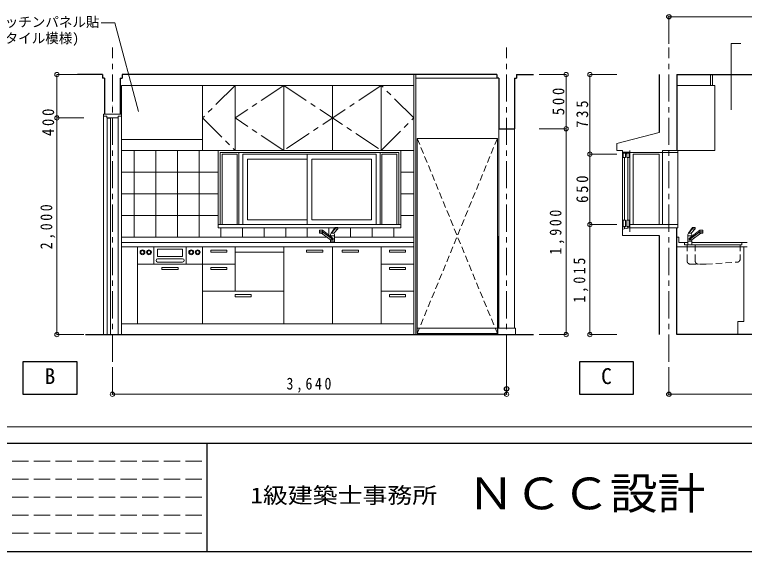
# Model space of a CAD drawing. Units: millimetres at full size, sheet at 1:50. Extents: x -10000 to 10000, y -6925 to 6925.
# Drawn here: x -3779 to 2962, y -6925 to -1972 of the extents above; entities that cross this region are included whole.
import ezdxf
from ezdxf.enums import TextEntityAlignment as Align

# ---------------------------------------------------------------- set-up
doc = ezdxf.new("R2010")
doc.units = ezdxf.units.MM
doc.header["$LTSCALE"] = 50
doc.header["$PDMODE"] = 32
doc.header["$PDSIZE"] = 40
for name, pattern in [('CHAIN1', [8, 5, -1, 1, -1]), ('DASHED1', [1.8, 1.2, -0.6]), ('DASHED3', [4, 3, -1])]:
    doc.linetypes.add(name, pattern=pattern)
for name, color, linetype, lineweight in [('2-0', 3, 'Continuous', 9), ('2-1', 7, 'Continuous', 25), ('2-3', 3, 'Continuous', 13), ('2-5', 2, 'Continuous', 13), ('2-6', 4, 'Continuous', 9), ('2-A', 4, 'Continuous', 9), ('2-B', 6, 'CHAIN1', 9), ('2-C', 134, 'Continuous', 9), ('2-D', 4, 'Continuous', 9), ('2-F', 4, 'Continuous', 25), ('F-1', 7, 'Continuous', 25)]:
    doc.layers.add(name, color=color, linetype=linetype, lineweight=lineweight)
doc.layers.add('F-A', color=4, linetype='Continuous')
doc.styles.add('ＭＳ ゴシック', font='')
doc.styles.get('ＭＳ ゴシック').set_extended_font_data('MS Gothic')

msp = doc.modelspace()

# ---------------------------------------------------------------- linework, layer by layer
at = {"layer": '2-0', "color": 1, "linetype": 'CHAIN1'}
for p, q in [((-2875, -5175), (-2875, -2275)), ((765, -5175), (765, -2275)), ((2265, -5175), (2265, -2275)), ((-2875, -2817.5), (-2871.63, -2817.5)), ((-2875, -2962.5), (-2871.63, -2962.5))]:
    msp.add_line(p, q, dxfattribs=at)
at = {"layer": '2-0', "lineweight": 13}
for p, q in [((-2957.5, -2890), (-2957.5, -2910)), ((-2957.5, -2890), (-2792.5, -2890)), ((-2792.5, -2890), (-2792.5, -2910)), ((-2927.5, -2910), (-2957.5, -2910)), ((-2927.5, -2925), (-2927.5, -2910)), ((-2927.5, -2925), (-2822.5, -2925)), ((-2922.5, -2928), (-2892.5, -2928)), ((-2922.5, -4925), (-2922.5, -2928)), ((-2892.5, -4925), (-2892.5, -2928)), ((-2822.5, -2910), (-2792.5, -2910)), ((-2822.5, -2925), (-2822.5, -2910))]:
    msp.add_line(p, q, dxfattribs=at)
at = {"layer": '2-0', "color": 134}
for p, q in [((-2957.5, -2910), (-2957.5, -4925)), ((-2822.5, -2925), (-2822.5, -4925)), ((-2792.5, -2910), (-2792.5, -4925))]:
    msp.add_line(p, q, dxfattribs=at)
at = {"layer": '2-1', "color": 4, "lineweight": 9}
for p, q in [((2265, -1992.18), (2265, -2242.18)), ((2265, -1992.18), (4085, -1992.18)), ((-3387.7, -2925), (-3387.7, -2525)), ((1535, -3260), (1535, -2525)), ((-3387.7, -4925), (-3387.7, -2925)), ((1535, -3910), (1535, -3260)), ((1535, -4925), (1535, -3910)), ((765, -5425), (765, -5175)), ((2265, -5475), (2265, -5225)), ((2265, -5475), (4540, -5475))]:
    msp.add_line(p, q, dxfattribs=at)
at = {"layer": '2-1'}
for p, q in [((-2965.5, -2525), (-3197.5, -2525)), ((-2965.5, -2525), (-2965.5, -2560)), ((-2947.5, -2560), (-2965.5, -2560)), ((-2947.5, -2560), (-2947.5, -2890)), ((-2802.5, -2560), (-2784.5, -2560)), ((-2802.5, -2560), (-2802.5, -2890)), ((-2784.5, -2525), (-2784.5, -2560)), ((674.5, -2525), (-2784.5, -2525)), ((674.5, -2525), (674.5, -2560)), ((692.5, -2560), (674.5, -2560)), ((692.5, -2560), (692.5, -3025)), ((837.5, -2560), (855.5, -2560)), ((837.5, -2560), (837.5, -3025)), ((855.5, -2525), (855.5, -2560)), ((855.5, -2525), (1015, -2525)), ((2175, -2525), (2175, -3060)), ((2337.5, -2525), (2337.5, -3225)), ((2337.5, -2525), (4790, -2525)), ((692.5, -3025), (837.5, -3025)), ((2337.5, -4925), (2337.5, -3940)), ((2175, -4010), (2175, -4925)), ((-3125, -4925), (1015, -4925)), ((4460, -4925), (2337.5, -4925))]:
    msp.add_line(p, q, dxfattribs=at)
at = {"layer": '2-1', "color": 4}
for p in [(2265, -1992.18), (765, -5425), (2265, -5475)]:
    msp.add_point(p, dxfattribs=at)
at = {"layer": '2-3'}
for p, q in [((1785, -3160), (2175, -3060)), ((-1900, -3225), (-210, -3225)), ((-1900, -3225), (-1900, -3940)), ((-210, -3225), (-210, -3940)), ((1835, -3225), (1785, -3225)), ((1835, -3260), (1835, -3225)), ((1905, -3260), (1905, -3225)), ((2347.5, -3245), (2347.5, -3225)), ((-1880, -3245), (-230, -3245)), ((-1880, -3245), (-1880, -3910)), ((-1724.29, -3260), (-1862.5, -3260)), ((-1862.5, -3910), (-1862.5, -3260)), ((-1724.29, -3910), (-1724.29, -3260)), ((-1706.79, -3910), (-1706.79, -3245)), ((-1671.79, -3260), (-438.21, -3260)), ((-1671.79, -3910), (-1671.79, -3260)), ((-1077.5, -3260), (-1077.5, -3910)), ((-438.21, -3910), (-438.21, -3260)), ((-403.21, -3910), (-403.21, -3245)), ((-385.71, -3260), (-247.5, -3260)), ((-385.71, -3910), (-385.71, -3260)), ((-247.5, -3910), (-247.5, -3260)), ((-230, -3245), (-230, -3910)), ((1905, -3242), (1835, -3242)), ((1843, -3290), (1843, -3250)), ((1865, -3290), (1843, -3290)), ((1854, -3870), (1854, -3290)), ((1870, -3260), (1870, -3242)), ((1875, -3290), (1875, -3250)), ((1897, -3290), (1875, -3290)), ((1886, -3870), (1886, -3290)), ((1905, -3245), (2347.5, -3245)), ((-1626.79, -3865), (-1626.79, -3305)), ((-1626.79, -3305), (-1077.5, -3305)), ((-1032.5, -3305), (-1032.5, -3865)), ((-1032.5, -3305), (-483.21, -3305)), ((-483.21, -3865), (-483.21, -3305)), ((-1626.79, -3865), (-1077.5, -3865)), ((-1032.5, -3865), (-483.21, -3865)), ((1843, -3930), (1843, -3870)), ((1875, -3930), (1875, -3870)), ((-1900, -3910), (-210, -3910)), ((-1900, -3940), (-819.37, -3940)), ((-792.5, -3940), (-210, -3940)), ((1905, -3940), (1835, -3952)), ((1835, -3952), (1835, -4010)), ((1865, -3930), (1843, -3930)), ((1854, -3949), (1854, -3925)), ((1897, -3930), (1875, -3930)), ((1886, -3943), (1886, -3925)), ((1905, -3910), (1905, -3975)), ((1905, -3910), (2347.5, -3910)), ((1835, -4010), (2175, -4010))]:
    msp.add_line(p, q, dxfattribs=at)
at = {"layer": '2-3', "color": 134, "lineweight": 9}
for p, q in [((1835, -3260), (1835, -3952)), ((1905, -3260), (1905, -3910)), ((1935.31, -3260), (2174.69, -3260)), ((1935.31, -3260), (1935.31, -3910)), ((2174.69, -3260), (2174.69, -3910))]:
    msp.add_line(p, q, dxfattribs=at)
at = {"layer": '2-3', "color": 2}
for p, q in [((2205, -3910), (2205, -3245)), ((2347.5, -3910), (2347.5, -3245))]:
    msp.add_line(p, q, dxfattribs=at)
at = {"layer": '2-3'}
for points in [[(2347.5, -3225), (2205, -3225), (2205, -3245)], [(1843, -3250), (1865, -3250), (1865, -3290)], [(1875, -3250), (1897, -3250), (1897, -3290)], [(1843, -3870), (1865, -3870), (1865, -3930)], [(1875, -3870), (1897, -3870), (1897, -3930)], [(1905, -3940), (2347.5, -3940), (2347.5, -3910)]]:
    msp.add_lwpolyline(points, dxfattribs=at)
at = {"layer": '2-5'}
for p, q in [((674.5, -2560), (-72.5, -2560)), ((692.5, -3025), (692.5, -4865)), ((837.5, -3025), (837.5, -4865)), ((683.5, -4925), (683.5, -4015)), ((846.5, -4865), (-60.81, -4865)), ((846.5, -4925), (846.5, -4865))]:
    msp.add_line(p, q, dxfattribs=at)
at = {"layer": '2-6'}
for p, q in [((-92.5, -2525), (-92.5, -4925)), ((-72.5, -2525), (-72.5, -4925)), ((2647.5, -2625), (2647.5, -2525)), ((2647.5, -2525), (2667.5, -2525)), ((2667.5, -2525), (2667.5, -2625)), ((-92.5, -2625), (-2792.5, -2625)), ((-2792.5, -2625), (-2792.5, -3225)), ((-2042.5, -3225), (-2042.5, -2625)), ((-1742.5, -3225), (-1742.5, -2625)), ((-1292.5, -3225), (-1292.5, -2625)), ((-842.5, -3225), (-842.5, -2625)), ((-392.5, -3225), (-392.5, -2625)), ((2337.5, -2625), (2337.5, -3225)), ((692.5, -3075), (692.5, -2975)), ((-2042.5, -3125), (-2792.5, -3125)), ((680, -3115), (680, -4915)), ((-92.5, -3225), (-2792.5, -3225)), ((-961.25, -3962.5), (-961.25, -3987.5)), ((-936.25, -3962.5), (-961.25, -3962.5)), ((-961.25, -3975), (-936.25, -3975)), ((-936.25, -3987.5), (-936.25, -3962.5)), ((-836.25, -4037.5), (-936.25, -3962.5)), ((-936.25, -3975), (-836.25, -4050)), ((-855, -3987.5), (-817.5, -3937.5)), ((-817.5, -3950), (-855, -3987.5)), ((-830, -3987.5), (-792.5, -3950)), ((-817.5, -3950), (-817.5, -3937.5)), ((-817.5, -3937.5), (-792.5, -3937.5)), ((-792.5, -3950), (-817.5, -3950)), ((-792.5, -3937.5), (-792.5, -3950)), ((2482.5, -3950), (2445, -3987.5)), ((2551.25, -3975), (2451.25, -4050)), ((2470, -3987.5), (2507.5, -3950)), ((2551.25, -3987.5), (2551.25, -3962.5)), ((2576.25, -3975), (2551.25, -3975)), ((-2792.5, -4925), (-2792.5, -4025)), ((-2792.5, -4025), (-894.58, -4025)), ((-961.25, -3987.5), (-936.25, -3987.5)), ((-861.25, -4050), (-944.69, -3987.43)), ((-861.25, -4012.5), (-861.25, -4019.03)), ((-823.75, -4012.5), (-861.25, -4012.5)), ((-830, -3987.5), (-855, -3987.5)), ((-836.25, -4050), (-836.25, -4037.5)), ((-823.75, -4075), (-823.75, -4012.5)), ((-823.75, -4025), (-92.5, -4025)), ((2357.5, -4025), (2337.5, -4025)), ((2337.5, -4025), (2337.5, -4925)), ((2357.5, -4025), (2357.5, -4075)), ((2445, -3987.5), (2470, -3987.5)), ((2476.25, -4050), (2559.69, -3987.42)), ((2476.25, -4012.5), (2476.25, -4019.03)), ((2576.25, -3987.5), (2551.25, -3987.5)), ((-2792.5, -4075), (-92.5, -4075)), ((-861.25, -4050), (-861.25, -4075)), ((-861.25, -4050), (-836.25, -4050)), ((-823.75, -4062.5), (-861.25, -4062.5)), ((2438.75, -4075), (2357.5, -4075)), ((2407.5, -4095), (2407.5, -4075)), ((2438.75, -4062.5), (2476.25, -4062.5)), ((2476.25, -4050), (2476.25, -4095)), ((2987.5, -4075), (2476.25, -4075)), ((-92.5, -4115), (-2792.5, -4115)), ((-2642.5, -4825), (-2642.5, -4115)), ((-2492.5, -4115), (-2492.5, -4275)), ((-2457.5, -4135), (-2457.5, -4205)), ((-2192.5, -4115), (-2192.5, -4275)), ((-2042.5, -4825), (-2042.5, -4115)), ((-1742.5, -4525), (-1742.5, -4115)), ((-1292.5, -4165), (-1742.5, -4165)), ((-1292.5, -4825), (-1292.5, -4115)), ((-842.5, -4825), (-842.5, -4115)), ((-392.5, -4825), (-392.5, -4115)), ((2987.5, -4115), (2337.5, -4115)), ((2957.5, -4805), (2957.5, -4115)), ((-2227.5, -4205), (-2457.5, -4205)), ((-2227.5, -4225), (-2457.5, -4225)), ((-1742.5, -4275), (-2642.5, -4275)), ((-2227.5, -4255), (-2457.5, -4255)), ((-392.5, -4275), (-92.5, -4275)), ((-2042.5, -4525), (-1292.5, -4525)), ((-92.5, -4525), (-392.5, -4525)), ((-2792.5, -4825), (-92.5, -4825)), ((-60, -4915), (680, -4915)), ((-2792.5, -4925), (-72.5, -4925)), ((2902.5, -4925), (2337.5, -4925))]:
    msp.add_line(p, q, dxfattribs=at)
at = {"layer": '2-6', "color": 6, "linetype": 'CHAIN1'}
for p, q in [((-1292.5, -2625), (-1742.5, -2925)), ((-1292.5, -2625), (-392.5, -3225)), ((-1292.5, -3225), (-1742.5, -2925))]:
    msp.add_line(p, q, dxfattribs=at)
at = {"layer": '2-6', "linetype": 'DASHED1'}
for p, q in [((-60, -3115), (680, -4915)), ((-60, -4915), (-60, -3115)), ((680, -3115), (-60, -4915)), ((2432.5, -4095), (2432.5, -4245)), ((2507.5, -4095), (2507.5, -4245)), ((2922.5, -4095), (2922.5, -4226.84)), ((2607.5, -4275), (2462.5, -4275)), ((2607.5, -4275), (2894.4, -4256.78)), ((837.5, -4865), (692.5, -4865))]:
    msp.add_line(p, q, dxfattribs=at)
at = {"layer": '2-6', "color": 6, "linetype": 'CHAIN1'}
for points in [[(-1742.5, -2625), (-2042.5, -2925), (-1742.5, -3225)], [(-392.5, -3225), (-92.5, -2925), (-392.5, -2625), (-1292.5, -3225)]]:
    msp.add_lwpolyline(points, dxfattribs=at)
at = {"layer": '2-6'}
for points in [[(2337.5, -2625), (2687.5, -2625), (2687.5, -3225), (2337.5, -3225)], [(680, -3115), (-60, -3115), (-60, -4915)], [(2445, -3987.5), (2482.5, -3937.5), (2507.5, -3937.5), (2507.5, -3950), (2482.5, -3950), (2482.5, -3937.5)], [(2451.25, -4037.5), (2551.25, -3962.5), (2576.25, -3962.5), (2576.25, -3987.5)], [(2438.75, -4095), (2438.75, -4012.5), (2476.25, -4012.5)], [(2476.25, -4050), (2451.25, -4050), (2451.25, -4037.5)], [(2937.5, -4075), (2937.5, -4095), (2407.5, -4095)], [(-2457.5, -4135), (-2227.5, -4135), (-2227.5, -4205)], [(2957.5, -4805), (2902.5, -4805), (2902.5, -4925)]]:
    msp.add_lwpolyline(points, dxfattribs=at)
for points in [[(-1817.5, -4165), (-1967.5, -4165), (-1967.5, -4145), (-1817.5, -4145)], [(-1082.5, -4165), (-932.5, -4165), (-932.5, -4145), (-1082.5, -4145)], [(-602.5, -4165), (-752.5, -4165), (-752.5, -4145), (-602.5, -4145)], [(-167.5, -4165), (-317.5, -4165), (-317.5, -4145), (-167.5, -4145)], [(-2267.5, -4325), (-2417.5, -4325), (-2417.5, -4305), (-2267.5, -4305)], [(-1817.5, -4325), (-1967.5, -4325), (-1967.5, -4305), (-1817.5, -4305)], [(-167.5, -4325), (-317.5, -4325), (-317.5, -4305), (-167.5, -4305)], [(-1592.5, -4575), (-1742.5, -4575), (-1742.5, -4555), (-1592.5, -4555)], [(-167.5, -4575), (-317.5, -4575), (-317.5, -4555), (-167.5, -4555)]]:
    msp.add_lwpolyline(points, close=True, dxfattribs=at)
for centre, radius in [((-2597.5, -4165), 22.5), ((-2597.5, -4165), 15), ((-2537.5, -4165), 22.5), ((-2537.5, -4165), 15), ((-2147.5, -4165), 22.5), ((-2147.5, -4165), 15), ((-2087.5, -4165), 22.5), ((-2087.5, -4165), 15)]:
    msp.add_circle(centre, radius, dxfattribs=at)
for centre, radius, start, end in [((-811.14, -4011.75), 50.11, 151.06464, 180.8629), ((-873.86, -4011.75), 50.11, 359.1371, 28.9354), ((2488.86, -4011.74), 50.11, 151.0646, 180.8629), ((2426.14, -4011.74), 50.11, 359.1371, 28.93536), ((-2457.5, -4240), 15, 90, 270), ((-2227.5, -4240), 15, 270, 90)]:
    msp.add_arc(centre, radius, start, end, dxfattribs=at)
at = {"layer": '2-6', "linetype": 'DASHED1'}
for centre, start, end in [((2462.5, -4245), 180, 270), ((2537.5, -4245), 180, 270), ((2892.5, -4226.84), 273.63295, 0)]:
    msp.add_arc(centre, 30, start, end, dxfattribs=at)
at = {"layer": '2-A'}
for p, q in [((-2979.11, -2047.17), (-2852.19, -2047.17)), ((-2852.19, -2047.17), (-2633.1, -2864.83))]:
    msp.add_line(p, q, dxfattribs=at)
msp.add_lwpolyline([(2929.11, -2239.76), (2839.57, -2239.76), (2839.57, -2851.19)], dxfattribs=at)
at = {"layer": '2-A', "color": 7, "lineweight": 25}
for points in [[(-3702.2, -5475), (-3202.2, -5475), (-3202.2, -5175), (-3702.2, -5175)], [(1437.8, -5475), (1937.8, -5475), (1937.8, -5175), (1437.8, -5175)]]:
    msp.add_lwpolyline(points, close=True, dxfattribs=at)
at = {"layer": '2-B', "color": 2, "linetype": 'Continuous', "lineweight": 13}
msp.add_line((-9750, -5775), (9547.06, -5775), dxfattribs=at)
at = {"layer": '2-C', "color": 4}
for p, q in [((1315, -2525), (1065, -2525)), ((1315, -3025), (1315, -2525)), ((1315, -3025), (1065, -3025)), ((1315, -4925), (1315, -3025)), ((1315, -4925), (1065, -4925)), ((-2875, -5475), (-2875, -5225)), ((765, -5475), (765, -5225)), ((765, -5475), (-2875, -5475))]:
    msp.add_line(p, q, dxfattribs=at)
at = {"layer": '2-C'}
for p, q in [((-2792.5, -3225), (-1900, -3225)), ((-2675, -4025), (-2675, -3225)), ((-2475, -4025), (-2475, -3225)), ((-2275, -4025), (-2275, -3225)), ((-2075, -4025), (-2075, -3225)), ((-210, -3225), (-92.5, -3225)), ((-2792.5, -3425), (-1900, -3425)), ((-210, -3425), (-92.5, -3425)), ((-2792.5, -3625), (-1900, -3625)), ((-210, -3625), (-92.5, -3625)), ((-2792.5, -3825), (-1900, -3825)), ((-210, -3825), (-92.5, -3825)), ((-1875, -4025), (-1875, -3940)), ((-1675, -4025), (-1675, -3940)), ((-1475, -4025), (-1475, -3940)), ((-1275, -4025), (-1275, -3940)), ((-1075, -4025), (-1075, -3940)), ((-875, -4008.44), (-875, -3940)), ((-675, -4025), (-675, -3940)), ((-475, -4025), (-475, -3940)), ((-275, -4025), (-275, -3940))]:
    msp.add_line(p, q, dxfattribs=at)
at = {"layer": '2-C', "color": 4}
for p in [(1315, -2525), (1315, -3025), (1315, -4925), (-2875, -5475), (765, -5475)]:
    msp.add_point(p, dxfattribs=at)
at = {"layer": '2-D'}
for p, q in [((-3387.7, -2525), (-3137.7, -2525)), ((1535, -2525), (1785, -2525)), ((-3387.7, -2925), (-3137.7, -2925)), ((1535, -3260), (1785, -3260)), ((1535, -3910), (1785, -3910)), ((-3387.7, -4925), (-3137.7, -4925)), ((1535, -4925), (1785, -4925))]:
    msp.add_line(p, q, dxfattribs=at)
at = {"layer": '2-D', "color": 3, "lineweight": 13}
msp.add_line((1785, -3225), (1785, -3160), dxfattribs=at)
at = {"layer": '2-D'}
for p in [(-3387.7, -2525), (1535, -2525), (-3387.7, -2925), (1535, -3260), (1535, -3910), (-3387.7, -4925), (1535, -4925)]:
    msp.add_point(p, dxfattribs=at)
at = {"layer": 'F-1'}
for p, q in [((-10000, -5925), (10000, -5925)), ((-2000, -6925), (-2000, -5925)), ((-10000, -6925), (10000, -6925))]:
    msp.add_line(p, q, dxfattribs=at)
at = {"layer": 'F-1', "color": 4, "linetype": 'DASHED3', "lineweight": 9}
for p, q in [((-10000, -6091.67), (-2000, -6091.67)), ((-10000, -6258.33), (-2000, -6258.33)), ((-10000, -6425), (-2000, -6425)), ((-10000, -6591.67), (-2000, -6591.67)), ((-10000, -6758.33), (-2000, -6758.33))]:
    msp.add_line(p, q, dxfattribs=at)

# ---------------------------------------------------------------- texts
at = {"layer": '2-A', "style": 'ＭＳ ゴシック'}
msp.add_text('壁：キッチンパネル貼', height=91.64, dxfattribs=at).set_placement((-4244.58, -2113.37), align=Align.BOTTOM_LEFT)
at = {"layer": '2-A', "color": 7, "style": 'ＭＳ ゴシック'}
for s, p in [('B', (-3502.2, -5425)), ('C', (1637.8, -5425))]:
    msp.add_text(s, height=146.6, dxfattribs=at).set_placement(p, align=Align.BOTTOM_LEFT)
at = {"layer": '2-C', "color": 7, "char_height": 110, "attachment_point": 7, "rotation": 90, "style": 'ＭＳ ゴシック'}
for s, insert in [('\\T1.38;\\W0.9;500', (1300, -2900)), ('\\T1.38;\\W0.85;1,900', (1300, -4187.5))]:
    msp.add_mtext(s, dxfattribs=dict(at, insert=insert))
at = {"layer": '2-C', "color": 7, "insert": (-1267.5, -5460), "char_height": 110, "attachment_point": 7, "style": 'ＭＳ ゴシック'}
msp.add_mtext('\\T1.38;\\W0.85;3,640', dxfattribs=at)
at = {"layer": '2-D', "color": 7, "char_height": 110, "attachment_point": 7, "rotation": 90, "style": 'ＭＳ ゴシック'}
for s, insert in [('\\T1.38;\\W0.9;735', (1520, -3017.5)), ('\\T1.38;\\W0.9;400', (-3412.46, -3092.96)), ('\\T1.38;\\W0.9;650', (1520, -3710)), ('\\T1.38;\\W0.85;2,000', (-3402.7, -4137.5)), ('\\T1.38;\\W0.85;1,015', (1520, -4630))]:
    msp.add_mtext(s, dxfattribs=dict(at, insert=insert))
at = {"layer": '2-F', "style": 'ＭＳ ゴシック'}
msp.add_text('(200角タイル模様)', height=91.64, dxfattribs=at).set_placement((-4244.58, -2263.37), align=Align.BOTTOM_LEFT)
at = {"layer": 'F-A', "color": 2, "style": 'ＭＳ ゴシック', "width": 1.1}
msp.add_text('ＮＣＣ設計', height=293.3, dxfattribs=at).set_placement((400, -6625), align=Align.BOTTOM_LEFT)
at = {"layer": 'F-A', "color": 7, "style": 'ＭＳ ゴシック', "width": 1.15}
msp.add_text('1級建築士事務所', height=146.6, dxfattribs=at).set_placement((-1600, -6525), align=Align.BOTTOM_LEFT)

doc.saveas('drawing.dxf')
